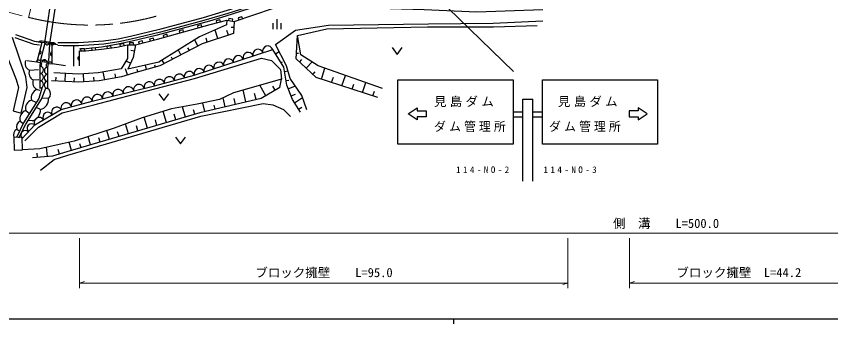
# Model space of a CAD drawing. Units: millimetres, scale not verified. Extents: x 40000 to 680000, y 20000 to 380000.
# Drawn here: x 180458 to 343484, y 204000 to 265644 of the extents above; entities that cross this region are included whole.
import ezdxf
from ezdxf.enums import TextEntityAlignment as Align

# ---------------------------------------------------------------- set-up
doc = ezdxf.new("R2010")
doc.units = ezdxf.units.MM
doc.header["$LTSCALE"] = 1000
doc.linetypes.add('CHAIN', pattern=[18.5, 12, -1.5, 3.5, -1.5])
for name, color, linetype, lineweight in [('M-BGD', 7, 'Continuous', 25), ('M-BMK', 2, 'CHAIN', 13), ('M-STR-HTXT', 7, 'Continuous', 13), ('M-STR-STRC', 7, 'Continuous', 25), ('M-TTL-BAND', 7, 'Continuous', 25)]:
    doc.layers.add(name, color=color, linetype=linetype, lineweight=lineweight)
doc.styles.add('ＭＳ ゴシック', font='')
doc.styles.get('ＭＳ ゴシック').set_extended_font_data('MS Gothic')

msp = doc.modelspace()

# ---------------------------------------------------------------- linework, layer by layer
at = {"layer": 'M-BGD'}
for p, q in [((186146, 260286), (187498, 269509)), ((188488, 269364), (187135, 260141)), ((224056, 264617), (223967, 262182)), ((231814, 264248), (231814, 263048)), ((232614, 265048), (232614, 263048)), ((233414, 264248), (233414, 263048)), ((220805, 261165), (220254, 262877)), ((222913, 261843), (222600, 262815)), ((224012, 263400), (223473, 263419)), ((216799, 259703), (216176, 260885)), ((218697, 260487), (218459, 261227)), ((236476, 257079), (236739, 261804)), ((184489, 260555), (185585, 260376)), ((185617, 260621), (185319, 260662)), ((187713, 260333), (185617, 260621)), ((187135, 260141), (186908, 256655)), ((187631, 256094), (187638, 260111)), ((187638, 260111), (188726, 259951)), ((188010, 260292), (187713, 260333)), ((191986, 255629), (192010, 259766)), ((215109, 258813), (214828, 259346)), ((236673, 260623), (236950, 260607)), ((193130, 255727), (193097, 258700)), ((204100, 258640), (203409, 258762)), ((213420, 257923), (212920, 258873)), ((216096, 253809), (231780, 258982)), ((232342, 258104), (233081, 258576)), ((236542, 258261), (236958, 258237)), ((182572, 256774), (184552, 256506)), ((184552, 256506), (185265, 256390)), ((185265, 256390), (185141, 255658)), ((185600, 256545), (186620, 256422)), ((186800, 255442), (186902, 256169)), ((186902, 256169), (187631, 256094)), ((190312, 255730), (187631, 256094)), ((203340, 256214), (202397, 256653)), ((210041, 256143), (209663, 256860)), ((211730, 257033), (211511, 257450)), ((233466, 256347), (233750, 256528)), ((240502, 253380), (236476, 257079)), ((237147, 256463), (237619, 256977)), ((238489, 255230), (239652, 256496)), ((183090, 254829), (184933, 254979)), ((185141, 255658), (185178, 251221)), ((186753, 251165), (186800, 255442)), ((198166, 252891), (197878, 254465)), ((202715, 253882), (202331, 255084)), ((204774, 254497), (204645, 254974)), ((206543, 254978), (206306, 255848)), ((208312, 255458), (208204, 255853)), ((234175, 254560), (234863, 254671)), ((239831, 253997), (240301, 254508)), ((241530, 253042), (242249, 255228)), ((183855, 252888), (184960, 252992)), ((188400, 252657), (188439, 253456)), ((190222, 252568), (190300, 254166)), ((192045, 252479), (192084, 253278)), ((193977, 252497), (193879, 254094)), ((196020, 252623), (195971, 253421)), ((200415, 253302), (200271, 254089)), ((208119, 251705), (216096, 253809)), ((233232, 251331), (233522, 253011)), ((234469, 252742), (234984, 252826)), ((252837, 249325), (240502, 253380)), ((243586, 252366), (243938, 253437)), ((245642, 251691), (246330, 253785)), ((186985, 251007), (186368, 251188)), ((195658, 248638), (208119, 251705)), ((230423, 249724), (229230, 251810)), ((232296, 250795), (231834, 251602)), ((234896, 251113), (236335, 251671)), ((247698, 251015), (248034, 252039)), ((249753, 250339), (250412, 252342)), ((184620, 250947), (185157, 250794)), ((226407, 248463), (225842, 250861)), ((228460, 248946), (228167, 250188)), ((235454, 249671), (236339, 250014)), ((251809, 249663), (252131, 250641)), ((183487, 248842), (184367, 248439)), ((186911, 249151), (185687, 249201)), ((189421, 246934), (195658, 248638)), ((218195, 246528), (217791, 248240)), ((220248, 247011), (220051, 247848)), ((222301, 247495), (221871, 249319)), ((224354, 247979), (224084, 249124)), ((236138, 248311), (237772, 249346)), ((182353, 246738), (183040, 246227)), ((184164, 243850), (189421, 246934)), ((185284, 246932), (184428, 247330)), ((210519, 244326), (209862, 246556)), ((214318, 245446), (213725, 247459)), ((216218, 246006), (215951, 246912)), ((236948, 247033), (237607, 247450)), ((181220, 244634), (181781, 244179)), ((183658, 244712), (182890, 244771)), ((206719, 243206), (206069, 245414)), ((208619, 243766), (208292, 244875)), ((212419, 244886), (212092, 245993)), ((180595, 242979), (180991, 242709)), ((181642, 241131), (184164, 243850)), ((202920, 242086), (202340, 244053)), ((204820, 242646), (204510, 243696)), ((195321, 239846), (194830, 241512)), ((199120, 240966), (198600, 242731)), ((201020, 241526), (200750, 242443)), ((191521, 238726), (191032, 240385)), ((193421, 239286), (193183, 240094)), ((197221, 240406), (196968, 241264)), ((184725, 237331), (184645, 238180)), ((186706, 237517), (186532, 239375)), ((189134, 238028), (188871, 238934))]:
    msp.add_line(p, q, dxfattribs=at)
for points in [[(257735, 277980), (256655, 278098), (254778, 277901), (251100, 276325), (243671, 273355), (240840, 272289), (236149, 270582), (228560, 267995), (222811, 266192), (218018, 264775), (209297, 262428), (203462, 261025), (200985, 260489), (197952, 260047), (192945, 259716), (189847, 259698), (188777, 259751)], [(257800, 278577), (256656, 278701), (254625, 278488), (250871, 276880), (243460, 273916), (240635, 272853), (235950, 271148), (228373, 268566), (222641, 266767), (217855, 265352), (209149, 263009), (203335, 261612), (200878, 261080), (197888, 260644), (192924, 260315), (189877, 260298), (188807, 260350)], [(236358, 270352), (231593, 268576), (222417, 265664), (219109, 264689), (214681, 263455), (208399, 261795), (203632, 260637), (200543, 259959), (197534, 259450), (194460, 259119), (193093, 259077)], [(222600, 264869), (224056, 264617), (231946, 267252), (236539, 269026), (241808, 269023), (248408, 267377), (262100, 267005), (272657, 266531), (285877, 267029)], [(193097, 258713), (194396, 258722), (197527, 259044), (200574, 259480), (202701, 259894), (204327, 259920), (208705, 261082), (215169, 262879), (219263, 263971), (222600, 264869)], [(222600, 264869), (222552, 263905), (217156, 261492), (208996, 256447), (202806, 255069)], [(221317, 264524), (221213, 264910), (220441, 264702), (220545, 264316)], [(223722, 264675), (223790, 265069), (223002, 265206), (222934, 264812)], [(225751, 265183), (225624, 265562), (224865, 265309), (224992, 264929)], [(232368, 259973), (236338, 262829), (242977, 263828), (262987, 264113), (275913, 264234), (285886, 264744)], [(213938, 262537), (213831, 262922), (213061, 262708), (213168, 262323)], [(217602, 263528), (217499, 263914), (216726, 263708), (216829, 263322)], [(253792, 251147), (240884, 255711), (237427, 257913), (236739, 261804), (242624, 263132), (262802, 263557), (276005, 263513), (284703, 263771)], [(177951, 261820), (178546, 257715), (180422, 252940), (180914, 251391), (179813, 246664), (181419, 246218), (182630, 251347), (182358, 253497), (179720, 261415)], [(185081, 259850), (184054, 260015), (180229, 261339)], [(185176, 260443), (184201, 260599), (180399, 261915)], [(223967, 262182), (217643, 260148), (209196, 255698), (203890, 254257), (201540, 253507), (197041, 252685), (192956, 252434), (187488, 252702)], [(207997, 260894), (207895, 261281), (207121, 261076), (207224, 260689)], [(210707, 261639), (210599, 262024), (209829, 261810), (209936, 261424)], [(187638, 260111), (185585, 260376), (184552, 256506)], [(184988, 260455), (184994, 260495), (185022, 260551), (185058, 260597), (185115, 260639), (185168, 260662), (185240, 260673), (185319, 260662)], [(186161, 260273), (185313, 256879), (186908, 256655)], [(186215, 260294), (186234, 260195), (186271, 260110), (186341, 260020), (186414, 259962), (186505, 259918), (186632, 259902), (186731, 259921), (186817, 259959), (186906, 260028), (186964, 260101), (187008, 260192)], [(202701, 259894), (202742, 257197), (201419, 255112), (196848, 254276), (192946, 254037), (187960, 254280)], [(188010, 260292), (188090, 260281), (188138, 260264), (188193, 260226), (188229, 260191), (188253, 260147), (188274, 260084), (188277, 260033), (188273, 260003)], [(196359, 258924), (196319, 259322), (195523, 259240), (195564, 258842)], [(199446, 259319), (199390, 259715), (198598, 259602), (198654, 259206)], [(202030, 259764), (201954, 260156), (201168, 260003), (201245, 259611)], [(204327, 259920), (203873, 257359), (202806, 255069)], [(203914, 259914), (203908, 260314), (203108, 260301), (203114, 259901)], [(205808, 260313), (205706, 260700), (204933, 260495), (205035, 260108)], [(238594, 246880), (237642, 249737), (235314, 253182), (234553, 255693), (232368, 259973)], [(255692, 259370), (256692, 258010), (257692, 259370)], [(184965, 258054), (185066, 258061), (185156, 258086), (185254, 258143), (185321, 258208), (185377, 258292), (185410, 258416), (185404, 258517), (185378, 258607), (185321, 258705), (185256, 258772), (185172, 258827)], [(187635, 258503), (187539, 258471), (187459, 258423), (187379, 258343), (187331, 258263), (187299, 258167), (187298, 258039), (187330, 257943), (187378, 257863), (187458, 257783), (187538, 257735), (187634, 257703)], [(193109, 257614), (193013, 257580), (192934, 257532), (192855, 257451), (192808, 257370), (192777, 257274), (192778, 257146), (192811, 257050), (192860, 256971), (192941, 256892), (193021, 256845), (193118, 256814)], [(194146, 258720), (194143, 259120), (193343, 259114), (193346, 258714)], [(237353, 246394), (235733, 248951), (234616, 251834), (234028, 255468), (231780, 258982)], [(182151, 240645), (184884, 243402), (189643, 246313), (196011, 247914), (208199, 251107), (216155, 253141), (229545, 257214), (231573, 256807), (233337, 254981), (233522, 253011), (223924, 250324), (221148, 248965), (216663, 247997), (211521, 247055), (205673, 245294), (200023, 243191), (192070, 240620), (189669, 240077), (185166, 239070), (181726, 238832)], [(185402, 256368), (185382, 256492), (185339, 256601), (185256, 256716), (185167, 256791), (185055, 256850), (184897, 256875), (184773, 256855), (184664, 256812), (184549, 256729), (184474, 256640), (184415, 256528)], [(185136, 255630), (185236, 255645), (185323, 255679), (185415, 255744), (185476, 255815), (185524, 255904), (185545, 256031), (185530, 256131), (185496, 256218), (185430, 256310), (185360, 256371), (185270, 256418)], [(186607, 256423), (186581, 256547), (186534, 256654), (186447, 256765), (186354, 256837), (186240, 256891), (186081, 256910), (185957, 256884), (185851, 256837), (185740, 256750), (185668, 256657), (185614, 256543)], [(186921, 256301), (186796, 256278), (186689, 256232), (186576, 256147), (186503, 256056), (186446, 255943), (186424, 255785), (186447, 255660), (186493, 255553), (186578, 255440), (186668, 255367), (186782, 255310)], [(187665, 256091), (187643, 256190), (187603, 256274), (187532, 256362), (187457, 256418), (187365, 256459), (187237, 256472), (187138, 256450), (187054, 256411), (186966, 256339), (186910, 256265), (186869, 256172)], [(185545, 251241), (184985, 249186), (181924, 244283), (180535, 241489)], [(180983, 241266), (182361, 244039), (185485, 249044), (186371, 251207)], [(233232, 251331), (229487, 249188), (217168, 246286), (190572, 238446), (187697, 237610), (183734, 237238)], [(208988, 250111), (209988, 248751), (210988, 250111)], [(185329, 234794), (188053, 236938), (190769, 237825), (217407, 245591), (229848, 248136), (231826, 247885), (233971, 246931), (235323, 245523)], [(212306, 241423), (213306, 240063), (214306, 241423)]]:
    msp.add_lwpolyline(points, dxfattribs=at)
msp.add_lwpolyline([(179969, 241324), (180063, 238771), (181726, 238832), (181633, 241385)], close=True, dxfattribs=at)
for radius in [250, 150, 50]:
    msp.add_circle((187679, 260085), radius, dxfattribs=at)
for centre, radius, start, end in [((230800, 258659), 1032, 18.25268, 198.25268), ((224918, 256719), 1032, 18.25268, 198.25268), ((226879, 257366), 1032, 18.25268, 198.25268), ((228839, 258012), 1032, 18.25268, 198.25268), ((183727, 256201), 1513, 157.90075, 245.10638), ((220997, 255426), 1032, 18.25268, 198.25268), ((222958, 256072), 1032, 18.25268, 198.25268), ((184492, 254260), 1513, 157.90075, 245.10638), ((185147, 254919), 740, 270.48043, 90.48043), ((186792, 254729), 713, 89.37335, 269.37335), ((215098, 253546), 1031, 14.77671, 194.77671), ((217076, 254133), 1032, 18.25268, 198.25268), ((219036, 254779), 1032, 18.25268, 198.25268), ((185256, 252319), 1513, 157.90075, 245.10638), ((185159, 253440), 740, 270.48043, 90.48043), ((185172, 251961), 740, 270.48043, 90.48043), ((186777, 253303), 713, 89.37335, 269.37335), ((209116, 251968), 1031, 14.77671, 194.77671), ((211110, 252494), 1031, 14.77671, 194.77671), ((213104, 253020), 1031, 14.77671, 194.77671), ((186761, 251878), 713, 89.37335, 269.37335), ((202927, 250427), 1070, 13.82942, 193.82942), ((205004, 250938), 1070, 13.82942, 193.82942), ((207081, 251450), 1070, 13.82942, 193.82942), ((185158, 249300), 1733, 108.09485, 195.30041), ((185973, 250118), 1347, 314.11694, 41.32263), ((194618, 248354), 1078, 15.27722, 195.27722), ((196696, 248893), 1070, 13.82942, 193.82942), ((198773, 249405), 1070, 13.82942, 193.82942), ((200850, 249916), 1070, 13.82942, 193.82942), ((184025, 247196), 1733, 108.09485, 195.30041), ((184773, 249013), 2143, 283.81518, 3.70514), ((190460, 247218), 1078, 15.27722, 195.27722), ((192539, 247786), 1078, 15.27722, 195.27722), ((182892, 245092), 1733, 108.09485, 195.30041), ((183146, 246793), 2143, 283.81518, 3.70514), ((186792, 245392), 1016, 30.39944, 210.39944), ((188545, 246420), 1016, 30.39944, 210.39944), ((181776, 243478), 1283, 115.68847, 202.89404), ((185040, 244364), 1016, 30.39944, 210.39944), ((181151, 241824), 1283, 115.68847, 202.89404), ((183533, 243170), 927, 47.16113, 227.16113), ((182273, 241810), 927, 47.16113, 227.16113)]:
    msp.add_arc(centre, radius, start, end, dxfattribs=at)
at = {"layer": 'M-BMK'}
msp.add_line((169973, 268721), (182916, 265424), dxfattribs=at)
msp.add_arc((195258, 313877), 50000, 255.70886, 285.27722, dxfattribs=at)
at = {"layer": 'M-STR-HTXT'}
for p, q in [((190336, 294492), (182916, 265424)), ((71280, 222160), (557409, 222160)), ((193097, 221160), (193097, 211160)), ((290893, 211160), (290893, 221160)), ((303205, 221160), (303205, 211160)), ((193097, 212160), (194097, 212440)), ((193097, 212160), (290893, 212160)), ((290893, 212160), (289893, 211880)), ((303205, 212160), (304205, 212440)), ((303205, 212160), (346874, 212160))]:
    msp.add_line(p, q, dxfattribs=at)
at = {"layer": 'M-STR-STRC'}
for p, q in [((256886, 277033), (280005, 254583)), ((281839, 232599), (281839, 249012)), ((281839, 249012), (283839, 249012)), ((283839, 232599), (283839, 249012)), ((258928, 246075), (260728, 247275)), ((260728, 247275), (260728, 246675)), ((260728, 246675), (262528, 246675)), ((262528, 246675), (262528, 245475)), ((279895, 246456), (281839, 246456)), ((283839, 246456), (285782, 246456)), ((304950, 246675), (303150, 246675)), ((303150, 246675), (303150, 245475)), ((306750, 246075), (304950, 247275)), ((304950, 247275), (304950, 246675)), ((260728, 244875), (258928, 246075)), ((262528, 245475), (260728, 245475)), ((260728, 245475), (260728, 244875)), ((279895, 245456), (281839, 245456)), ((283839, 245456), (285782, 245456)), ((303150, 245475), (304950, 245475)), ((304950, 244875), (306750, 246075)), ((304950, 245475), (304950, 244875))]:
    msp.add_line(p, q, dxfattribs=at)
for points in [[(279895, 240032), (256860, 240032), (256860, 252924), (279895, 252924)], [(308817, 240032), (285782, 240032), (285782, 252924), (308817, 252924)]]:
    msp.add_lwpolyline(points, close=True, dxfattribs=at)
at = {"layer": 'M-TTL-BAND'}
for p, q in [((40000, 205000), (579000, 205000)), ((268000, 205000), (268000, 204000))]:
    msp.add_line(p, q, dxfattribs=at)

# ---------------------------------------------------------------- texts
at = {"layer": 'M-STR-HTXT', "style": 'ＭＳ ゴシック'}
for s, p in [('側\u3000溝\u3000\u3000L=500.0', (299907, 222660)), ('ブロック擁壁\u3000\u3000L=95.0', (228307, 212798)), ('ブロック擁壁\u3000L=44.2', (312602, 212798))]:
    msp.add_text(s, height=1833, dxfattribs=at).set_placement(p, align=Align.BOTTOM_LEFT)
at = {"layer": 'M-STR-STRC', "attachment_point": 7, "style": 'ＭＳ ゴシック'}
for s, insert, char_height in [('\\T1.26;見島ダム', (264080, 247438), 1833), ('\\T1.26;見島ダム', (288876, 247438), 1833), ('\\T1.26;\\W0.95;ダム管理所', (264080, 242438), 1833), ('\\T1.26;\\W0.95;ダム管理所', (287097, 242438), 1833), ('\\T1.55;114-NO-2', (268491, 234208), 1320), ('\\T1.55;114-NO-3', (285997, 234208), 1320)]:
    msp.add_mtext(s, dxfattribs=dict(at, insert=insert, char_height=char_height))

doc.saveas('drawing.dxf')
